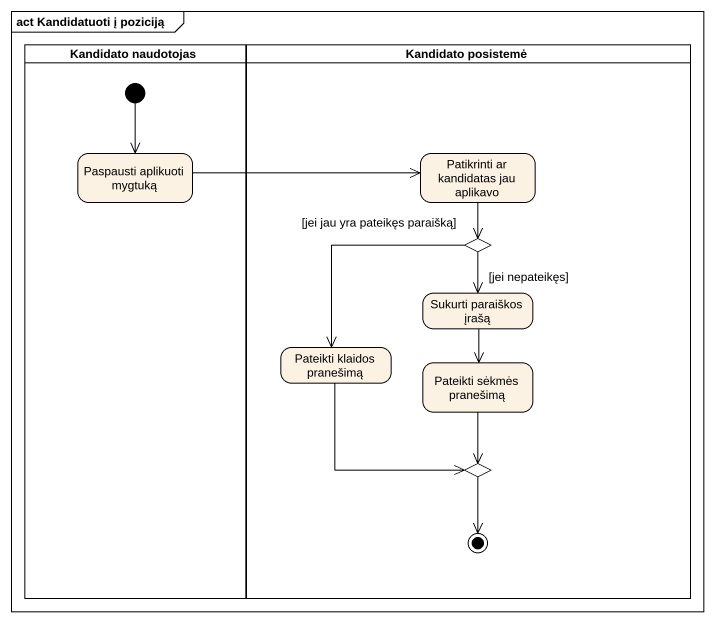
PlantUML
@startuml
mainframe act Kandidatuoti į poziciją
hide empty description
state "Kandidato naudotojas" as Kandidato_naudotojas <<partition>> {
  state "Paspausti aplikuoti mygtuką" as Paspausti_aplikuoti_mygtuką
  [*] --> Paspausti_aplikuoti_mygtuką
}
state "Kandidato posistemė" as Kandidato_posistemė <<partition>> {
  state "Patikrinti ar kandidatas jau aplikavo" as Patikrinti_ar_kandidatas
  state choice1 <<choice>>
  state "Sukurti paraiškos įrašą" as Sukurti_paraiškos_įrašą
  state "Pateikti klaidos pranešimą" as Pateikti_klaidos_pranešimą
  state "Pateikti sėkmės pranešimą" as Pateikti_sėkmės_pranešimą
  state choice2 <<choice>>
  choice2 --> [*]
}
Paspausti_aplikuoti_mygtuką -right-> Patikrinti_ar_kandidatas
Patikrinti_ar_kandidatas --> choice1
choice1 --> Sukurti_paraiškos_įrašą : [jei jau yra pateikęs paraišką]
choice1 --> Pateikti_klaidos_pranešimą : [jei nepateikęs]
Sukurti_paraiškos_įrašą --> Pateikti_sėkmės_pranešimą
Pateikti_klaidos_pranešimą --> choice2
Pateikti_sėkmės_pranešimą --> choice2
@enduml
